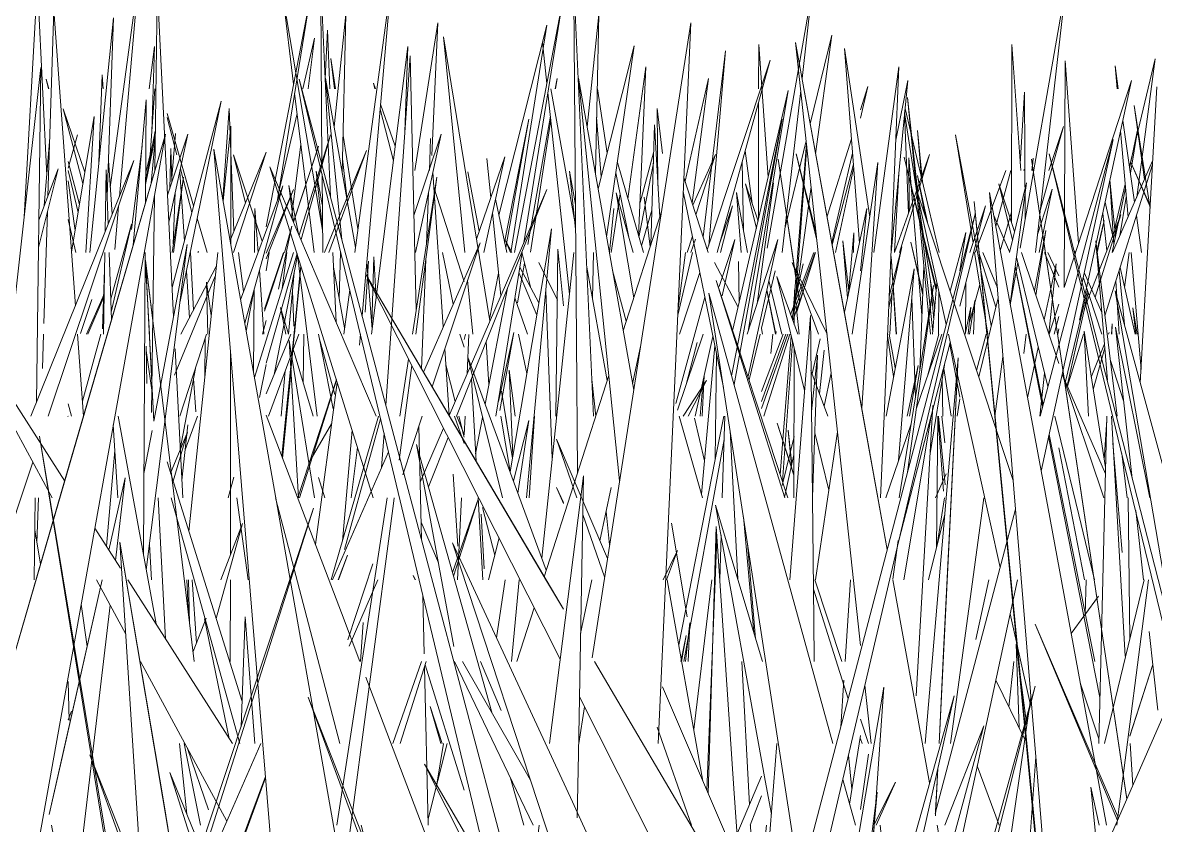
# Model space of a CAD drawing. Header units: millimetres. Extents: x -9575 to 27274, y -4387 to 11354.
# Drawn here: x -5944.77 to -5906.6, y 3088.62 to 3115.68 of the extents above; entities that cross this region are included whole.
import ezdxf

# ---------------------------------------------------------------- set-up
doc = ezdxf.new("R2010")
doc.units = ezdxf.units.MM
doc.layers.add('G-IMPT', color=8, linetype='Continuous', lineweight=9)

# ---------------------------------------------------------------- blocks, each defined once
blk = doc.blocks.new('Grass Array - 25_dwg-V15-North')
at = {"layer": 'G-IMPT'}
for p, q in [((-5944.711, 3109.125), (-5944.273, 3117.043)), ((-5943.953, 3110.527), (-5944.273, 3117.043)), ((-5942.501, 3107.931), (-5941.709, 3115.838)), ((-5941.919, 3109.817), (-5941.709, 3115.838)), ((-5930.579, 3115.196), (-5929.866, 3107.931)), ((-5930.579, 3115.196), (-5929.019, 3105.619)), ((-5929.019, 3105.619), (-5930.579, 3115.196)), ((-5925.374, 3110.078), (-5924.158, 3114.893)), ((-5925.087, 3108.452), (-5924.158, 3114.893)), ((-5921.696, 3108.014), (-5919.579, 3114.409)), ((-5921.358, 3107.931), (-5919.579, 3114.409)), ((-5942.196, 3110.977), (-5942.083, 3113.912)), ((-5942.05, 3113.449), (-5942.083, 3113.912)), ((-5922.444, 3110.329), (-5921.66, 3113.795)), ((-5922.209, 3109.601), (-5921.66, 3113.795)), ((-5915.502, 3107.931), (-5914.94, 3113.73)), ((-5915.344, 3111.709), (-5914.94, 3113.73)), ((-5932.898, 3113.449), (-5932.946, 3113.635)), ((-5932.881, 3113.449), (-5932.946, 3113.635)), ((-5920.83, 3105.33), (-5918.971, 3113.389)), ((-5920.303, 3105.332), (-5918.971, 3113.389)), ((-5916.283, 3113.519), (-5916.529, 3112.458)), ((-5916.283, 3113.519), (-5916.529, 3112.74)), ((-5939.727, 3106.751), (-5938.078, 3113.03)), ((-5939.46, 3106.275), (-5938.078, 3113.03)), ((-5932.214, 3111.507), (-5932.704, 3112.933)), ((-5914.17, 3105.172), (-5914.948, 3113.152)), ((-5914.095, 3105.257), (-5914.948, 3113.152)), ((-5942.669, 3110.636), (-5943.4, 3112.771)), ((-5942.734, 3110.25), (-5943.4, 3112.771)), ((-5932.274, 3111.021), (-5932.72, 3112.755)), ((-5943.122, 3107.948), (-5942.352, 3112.515)), ((-5942.641, 3107.931), (-5942.352, 3112.515)), ((-5910.473, 3109.387), (-5909.692, 3112.173)), ((-5910.187, 3110.69), (-5909.692, 3112.173)), ((-5940.621, 3110.214), (-5940.298, 3111.807)), ((-5940.619, 3110.62), (-5940.296, 3111.917)), ((-5912.741, 3108.255), (-5913.327, 3111.895)), ((-5912.125, 3105.461), (-5913.327, 3111.895)), ((-5935.64, 3108.958), (-5934.798, 3111.512)), ((-5935.635, 3108.945), (-5934.798, 3111.512)), ((-5918.825, 3105.659), (-5918.353, 3111.592)), ((-5918.723, 3106.316), (-5918.346, 3111.527)), ((-5916.839, 3111.757), (-5917.662, 3109.15)), ((-5941.746, 3109.216), (-5941.877, 3111.032)), ((-5934.598, 3107.931), (-5933.184, 3111.365)), ((-5934.448, 3107.931), (-5933.184, 3111.365)), ((-5929.469, 3108.381), (-5928.516, 3111.151)), ((-5929.231, 3107.931), (-5928.516, 3111.151)), ((-5928.989, 3109.776), (-5929.125, 3111.098)), ((-5922.185, 3109.527), (-5921.424, 3111.226)), ((-5922.079, 3109.199), (-5921.424, 3111.226)), ((-5916.803, 3111.275), (-5917.502, 3108.26)), ((-5915.393, 3107.931), (-5914.208, 3111.228)), ((-5915.216, 3107.931), (-5914.208, 3111.228)), ((-5913.975, 3106.702), (-5915.058, 3111.141)), ((-5913.98, 3106.648), (-5915.058, 3111.141)), ((-5910.764, 3110.69), (-5910.719, 3111.105)), ((-5910.744, 3110.69), (-5910.719, 3111.105)), ((-5923.85, 3107.931), (-5924.725, 3110.96)), ((-5924.342, 3108.439), (-5924.776, 3110.608)), ((-5914.608, 3110.519), (-5914.351, 3109.161)), ((-5914.608, 3110.519), (-5914.28, 3108.948)), ((-5914.28, 3108.948), (-5914.608, 3110.519)), ((-5935.641, 3108.961), (-5935.791, 3110.184)), ((-5935.467, 3108.552), (-5935.791, 3110.184)), ((-5928.453, 3107.931), (-5928.833, 3109.722)), ((-5923.618, 3108.122), (-5923.828, 3109.789)), ((-5936.953, 3107.931), (-5936.94, 3109.413)), ((-5936.834, 3107.931), (-5936.94, 3109.413)), ((-5928.648, 3106.477), (-5928.936, 3109.261)), ((-5908.974, 3106.081), (-5907.762, 3109.198)), ((-5908.627, 3106.418), (-5907.762, 3109.198)), ((-5942.978, 3107.931), (-5943.237, 3109.04)), ((-5941.795, 3106.367), (-5941.095, 3108.885)), ((-5941.778, 3105.913), (-5941.095, 3108.885)), ((-5908.579, 3107.931), (-5908.32, 3109.007)), ((-5908.561, 3107.931), (-5908.32, 3109.007)), ((-5922.249, 3107.931), (-5922.091, 3108.378)), ((-5920.355, 3105.172), (-5919.316, 3108.361)), ((-5920.322, 3103.759), (-5919.316, 3108.361)), ((-5916.937, 3106.559), (-5916.755, 3108.588)), ((-5916.766, 3107.931), (-5916.755, 3108.588)), ((-5910.675, 3106.642), (-5910.291, 3108.673)), ((-5910.621, 3106.482), (-5910.291, 3108.673)), ((-5909.304, 3107.931), (-5909.32, 3107.982)), ((-5909.298, 3107.931), (-5909.32, 3107.982)), ((-5936.561, 3106.166), (-5935.979, 3107.931)), ((-5936.561, 3106.102), (-5935.965, 3107.931)), ((-5936.292, 3103.816), (-5935.501, 3107.821)), ((-5934.837, 3102.413), (-5935.504, 3107.843)), ((-5933.221, 3105.919), (-5933.111, 3107.637)), ((-5932.986, 3105.343), (-5933.17, 3107.59)), ((-5922.694, 3105.81), (-5922.196, 3107.931)), ((-5922.688, 3105.944), (-5922.427, 3107.931)), ((-5920.656, 3106.082), (-5921.452, 3107.59)), ((-5918.89, 3105.839), (-5918.105, 3107.931)), ((-5918.852, 3105.733), (-5918.065, 3107.931)), ((-5918.047, 3107.931), (-5918.681, 3105.923)), ((-5915.335, 3105.172), (-5915.496, 3107.791)), ((-5915.325, 3105.172), (-5915.496, 3107.791)), ((-5912.245, 3105.172), (-5912.689, 3107.931)), ((-5911.972, 3106.082), (-5912.549, 3107.931)), ((-5911.922, 3106.731), (-5912.416, 3107.931)), ((-5909.853, 3106.753), (-5910.331, 3107.931)), ((-5909.853, 3107.141), (-5910.222, 3107.931)), ((-5942.075, 3105.358), (-5942.006, 3107.34)), ((-5939.432, 3105.172), (-5938.24, 3107.457)), ((-5936.635, 3105.172), (-5936.79, 3107.329)), ((-5924.426, 3105.608), (-5924.888, 3107.324)), ((-5922.637, 3105.172), (-5921.947, 3107.258)), ((-5919.867, 3105.38), (-5919.409, 3107.305)), ((-5914.538, 3103.942), (-5914.395, 3107.475)), ((-5908.399, 3105.902), (-5908.995, 3107.248)), ((-5929.774, 3106.995), (-5929.596, 3105.172)), ((-5918.818, 3105.64), (-5918.379, 3106.882)), ((-5914.102, 3105.172), (-5913.957, 3106.923)), ((-5908.403, 3105.172), (-5909.03, 3107.091)), ((-5942.614, 3105.172), (-5942.019, 3106.519)), ((-5942.572, 3105.172), (-5942.02, 3106.45)), ((-5936.988, 3103.88), (-5936.964, 3106.704)), ((-5913.906, 3105.172), (-5913.893, 3106.632)), ((-5909.626, 3103.577), (-5908.887, 3106.652)), ((-5909.565, 3103.436), (-5908.863, 3106.579)), ((-5942.814, 3105.201), (-5942.433, 3106.342)), ((-5935.899, 3105.172), (-5936.075, 3106.074)), ((-5935.803, 3105.172), (-5936.075, 3106.074)), ((-5927.757, 3105.172), (-5928.177, 3106.398)), ((-5922.759, 3102.833), (-5921.774, 3106.417)), ((-5910.007, 3105.172), (-5909.853, 3105.769)), ((-5909.886, 3105.172), (-5909.853, 3105.353)), ((-5942.754, 3102.918), (-5942.127, 3105.172)), ((-5938.63, 3103.682), (-5938.611, 3105.033)), ((-5936.561, 3103.162), (-5935.734, 3105.172)), ((-5936.479, 3102.413), (-5935.464, 3105.172)), ((-5934.298, 3102.66), (-5934.797, 3105.172)), ((-5934.774, 3105.056), (-5934.249, 3103.144)), ((-5934.249, 3103.144), (-5934.774, 3105.056)), ((-5929.883, 3104.733), (-5930.034, 3105.172)), ((-5929.883, 3104.997), (-5929.844, 3105.172)), ((-5927.778, 3103.845), (-5928.062, 3105.172)), ((-5920.282, 3103.633), (-5919.916, 3105.172)), ((-5919.867, 3103.238), (-5919.141, 3105.172)), ((-5919.867, 3102.899), (-5919.053, 3105.172)), ((-5919.867, 3102.672), (-5918.983, 3105.172)), ((-5918.919, 3105.172), (-5919.79, 3102.413)), ((-5919.379, 3105.266), (-5919.401, 3105.172)), ((-5919.379, 3105.266), (-5919.391, 3105.172)), ((-5919.165, 3100.204), (-5918.824, 3104.927)), ((-5919.134, 3101.758), (-5918.868, 3105.11)), ((-5918.16, 3103.84), (-5917.894, 3105.02)), ((-5915.362, 3104.04), (-5915.57, 3105.172)), ((-5909.559, 3103.422), (-5909.015, 3105.172)), ((-5908.85, 3102.413), (-5909.001, 3105.278)), ((-5908.278, 3100.685), (-5909.001, 3105.278)), ((-5908.179, 3105.172), (-5908.154, 3105.233)), ((-5908.171, 3105.172), (-5908.154, 3105.233)), ((-5940.577, 3103.514), (-5940.604, 3104.766)), ((-5934.972, 3102.413), (-5935.651, 3104.664)), ((-5917.911, 3103.159), (-5917.754, 3104.639)), ((-5913.527, 3104.821), (-5913.191, 3103.046)), ((-5908.757, 3103.728), (-5908.309, 3104.847)), ((-5908.691, 3103.308), (-5908.298, 3104.718)), ((-5936.788, 3103.036), (-5936.561, 3104.154)), ((-5907.66, 3102.893), (-5908.113, 3104.283)), ((-5930.192, 3102.907), (-5930.51, 3104.146)), ((-5928.246, 3101.089), (-5928.374, 3103.957)), ((-5928.174, 3102.413), (-5928.374, 3103.957)), ((-5928.264, 3100.985), (-5928.633, 3103.251)), ((-5930.212, 3102.413), (-5929.883, 3101.486)), ((-5930.134, 3102.413), (-5929.883, 3101.796)), ((-5929.883, 3101.705), (-5930.065, 3102.413)), ((-5928.264, 3100.985), (-5928.497, 3102.413)), ((-5921.793, 3100.902), (-5922.122, 3102.339)), ((-5913.972, 3097.968), (-5913.932, 3102.413)), ((-5913.732, 3099.884), (-5913.927, 3102.413)), ((-5913.675, 3100.098), (-5913.901, 3102.413)), ((-5913.69, 3101.512), (-5913.787, 3102.413)), ((-5935.122, 3100.837), (-5934.355, 3102.147)), ((-5918.777, 3100.422), (-5919.341, 3102.174)), ((-5918.777, 3100.442), (-5919.341, 3102.174)), ((-5918.855, 3100.753), (-5918.969, 3101.928)), ((-5918.849, 3100.777), (-5918.968, 3101.933)), ((-5919.134, 3101.758), (-5919.24, 3100.431)), ((-5919.17, 3100.076), (-5918.773, 3101.72)), ((-5919.097, 3099.674), (-5918.775, 3101.106)), ((-5914.007, 3099.654), (-5913.642, 3100.461)), ((-5928.86, 3097.722), (-5929.274, 3099.331)), ((-5920.133, 3095.126), (-5920.48, 3099.018)), ((-5920.069, 3094.913), (-5920.34, 3098.109))]:
    blk.add_line(p, q, dxfattribs=at)
blk = doc.blocks.new('Grass Array - 25_dwg-V17-North')
at = {"layer": 'G-IMPT'}
for p, q in [((-7104.04, 3108.958), (-7103.198, 3111.512)), ((-7104.035, 3108.945), (-7103.198, 3111.512)), ((-7082.948, 3109.05), (-7083.458, 3111.141)), ((-7082.943, 3108.992), (-7083.458, 3111.141)), ((-7105.011, 3106.014), (-7104.379, 3107.931)), ((-7105.011, 3105.949), (-7104.365, 3107.931)), ((-7083.735, 3105.172), (-7083.856, 3107.144)), ((-7083.725, 3105.172), (-7083.854, 3107.15))]:
    blk.add_line(p, q, dxfattribs=at)
blk = doc.blocks.new('Grass Array - Grass Array-440235-North')
for name, p in [('Grass Array - 25_dwg-V15-North', (0, 0)), ('Grass Array - 25_dwg-V17-North', (1168.4, 0))]:
    blk.add_blockref(name, p)
blk = doc.blocks.new('Grass Array - 25_dwg-V20-North')
at = {"layer": 'G-IMPT'}
for p, q in [((-5935.637, 3113.6), (-5935.998, 3116.557)), ((-5934.662, 3108.684), (-5935.998, 3116.557)), ((-5934.492, 3115.423), (-5934.574, 3113.787)), ((-5934.574, 3113.787), (-5934.492, 3115.423)), ((-5934.492, 3115.423), (-5934.42, 3113.449)), ((-5928.72, 3109.186), (-5927.097, 3115.587)), ((-5928.317, 3107.931), (-5927.097, 3115.587)), ((-5918.225, 3112.26), (-5917.498, 3115.249)), ((-5918.044, 3111.258), (-5917.498, 3115.249)), ((-5934.926, 3115.158), (-5935.323, 3113.449)), ((-5934.926, 3115.158), (-5935.146, 3113.449)), ((-5934.383, 3114.471), (-5934.263, 3113.449)), ((-5934.383, 3114.471), (-5934.22, 3113.449)), ((-5921.84, 3108.459), (-5921.077, 3114.73)), ((-5921.647, 3108.162), (-5921.077, 3114.73)), ((-5906.6, 3114.454), (-5907.472, 3110.824)), ((-5907.472, 3110.824), (-5906.6, 3114.454)), ((-5906.6, 3114.454), (-5907.225, 3109.79)), ((-5926.819, 3113.449), (-5926.759, 3113.79)), ((-5926.811, 3113.449), (-5926.759, 3113.79)), ((-5911.148, 3110.912), (-5911.006, 3113.334)), ((-5910.979, 3109.059), (-5911.006, 3113.334)), ((-5934.944, 3107.931), (-5935.6, 3113.296)), ((-5939.899, 3112.615), (-5939.003, 3109.505)), ((-5937.812, 3112.779), (-5938.022, 3109.727)), ((-5937.812, 3112.779), (-5937.646, 3108.656)), ((-5935.517, 3112.614), (-5936.14, 3109.929)), ((-5923.381, 3112.783), (-5923.358, 3110.178)), ((-5923.381, 3112.783), (-5923.205, 3111.267)), ((-5906.778, 3109.416), (-5907.313, 3112.884)), ((-5906.966, 3110.383), (-5907.313, 3112.884)), ((-5939.899, 3112.482), (-5939.57, 3111.223)), ((-5927.744, 3108.2), (-5926.983, 3112.519)), ((-5927.652, 3107.937), (-5926.971, 3112.403)), ((-5939.744, 3110.445), (-5939.617, 3111.934)), ((-5933.969, 3111.869), (-5933.469, 3108.72)), ((-5914.443, 3110.306), (-5914.613, 3112.037)), ((-5914.475, 3110.442), (-5914.613, 3112.037)), ((-5939.811, 3110.076), (-5939.775, 3111.437)), ((-5939.74, 3110.29), (-5939.775, 3111.437)), ((-5935.389, 3111.57), (-5935.706, 3109.113)), ((-5919.073, 3108.773), (-5918.364, 3111.69)), ((-5937.261, 3109.593), (-5937.661, 3111.221)), ((-5936.693, 3108.308), (-5937.661, 3111.221)), ((-5933.987, 3111.081), (-5933.804, 3109.51)), ((-5923.963, 3109.608), (-5923.5, 3111.336)), ((-5920.188, 3109.584), (-5920.417, 3111.36)), ((-5914.462, 3105.818), (-5914.901, 3111.124)), ((-5914.89, 3109.33), (-5914.901, 3111.124)), ((-5939.447, 3110.751), (-5939.062, 3109.281)), ((-5929.378, 3108.644), (-5929.767, 3110.645)), ((-5923.997, 3108.439), (-5923.512, 3110.944)), ((-5920.471, 3108.631), (-5920.52, 3110.984)), ((-5912.664, 3107.931), (-5911.633, 3110.69)), ((-5911.976, 3108.816), (-5911.462, 3110.69)), ((-5911.033, 3110.69), (-5911.019, 3110.738)), ((-5911.028, 3110.69), (-5911.019, 3110.738)), ((-5906.776, 3109.466), (-5907.409, 3110.934)), ((-5906.774, 3109.499), (-5907.409, 3110.934)), ((-5943.001, 3108.669), (-5943.237, 3110.345)), ((-5918.699, 3106.473), (-5918.197, 3110.141)), ((-5907.614, 3110.23), (-5907.967, 3108.762)), ((-5907.967, 3108.762), (-5907.614, 3110.23)), ((-5908.014, 3108.417), (-5908.289, 3109.627)), ((-5923.915, 3108.153), (-5923.559, 3109.353)), ((-5911.822, 3107.985), (-5911.441, 3109.291)), ((-5908.234, 3107.985), (-5908.372, 3109.245)), ((-5938.884, 3109.09), (-5938.55, 3107.931)), ((-5936.147, 3106.691), (-5935.695, 3108.82)), ((-5935.937, 3107.931), (-5935.695, 3108.82)), ((-5922.375, 3107.931), (-5922.195, 3108.473)), ((-5939.01, 3105.98), (-5939.115, 3107.931)), ((-5938.858, 3107.931), (-5938.844, 3107.956)), ((-5938.855, 3107.931), (-5938.844, 3107.956)), ((-5937.494, 3107.931), (-5937.321, 3106.61)), ((-5935.859, 3107.931), (-5936.016, 3106.715)), ((-5932.936, 3107.781), (-5933.001, 3105.516)), ((-5932.936, 3107.781), (-5932.858, 3106.37)), ((-5927.658, 3106.767), (-5927.938, 3107.888)), ((-5920.617, 3106.252), (-5920.641, 3107.623)), ((-5907.475, 3107.931), (-5907.634, 3106.743)), ((-5928.092, 3106.227), (-5927.856, 3107.563)), ((-5907.277, 3105.172), (-5907.787, 3107.418)), ((-5914.062, 3105.655), (-5914.175, 3106.965)), ((-5912.863, 3105.582), (-5912.515, 3106.85)), ((-5907.21, 3105.172), (-5907.356, 3106.06)), ((-5907.258, 3105.172), (-5907.356, 3106.06)), ((-5936.687, 3105.172), (-5936.561, 3105.635))]:
    blk.add_line(p, q, dxfattribs=at)
blk = doc.blocks.new('Grass Array - Grass Array-V24-North')
blk.add_blockref('Grass Array - 25_dwg-V20-North', (0, 0))
blk = doc.blocks.new('Grass Array - 25_dwg-V29-North')
at = {"layer": 'G-IMPT'}
for p, q in [((-5912.581, 3108.333), (-5912.708, 3109.649)), ((-5912.579, 3108.329), (-5912.708, 3109.649)), ((-5910.122, 3106.693), (-5910.495, 3109.2)), ((-5910.121, 3106.697), (-5910.494, 3109.202)), ((-5940.379, 3105.628), (-5940.579, 3107.276)), ((-5940.495, 3105.172), (-5940.6, 3107.161)), ((-5935.585, 3105.533), (-5935.42, 3107.164)), ((-5935.568, 3105.576), (-5935.418, 3107.144)), ((-5909.895, 3105.172), (-5910.069, 3106.337)), ((-5909.893, 3105.172), (-5910.068, 3106.343)), ((-5936.037, 3101.062), (-5935.73, 3104.101)), ((-5936.006, 3100.982), (-5935.722, 3103.963))]:
    blk.add_line(p, q, dxfattribs=at)
blk = doc.blocks.new('Grass Array - 25_dwg-V33-North')
at = {"layer": 'G-IMPT'}
for p, q in [((-5910.716, 3110.69), (-5910.774, 3111.077)), ((-5910.716, 3110.69), (-5910.774, 3111.077)), ((-5912.276, 3105.172), (-5912.708, 3109.649)), ((-5912.272, 3105.172), (-5912.708, 3109.649)), ((-5910.122, 3106.693), (-5910.495, 3109.2)), ((-5910.121, 3106.697), (-5910.494, 3109.202)), ((-5940.424, 3103.82), (-5940.627, 3107.669)), ((-5940.379, 3105.628), (-5940.627, 3107.669)), ((-5935.585, 3105.533), (-5935.42, 3107.164)), ((-5935.568, 3105.576), (-5935.418, 3107.144)), ((-5909.895, 3105.172), (-5910.069, 3106.337)), ((-5909.893, 3105.172), (-5910.068, 3106.343)), ((-5936.037, 3101.062), (-5935.73, 3104.101)), ((-5936.006, 3100.982), (-5935.722, 3103.963))]:
    blk.add_line(p, q, dxfattribs=at)
blk = doc.blocks.new('Grass Array - 25_dwg-V35-North')
at = {"layer": 'G-IMPT'}
for p, q in [((-7079.116, 3110.69), (-7079.174, 3111.077)), ((-7079.116, 3110.69), (-7079.174, 3111.077)), ((-7080.676, 3105.172), (-7081.108, 3109.649)), ((-7080.672, 3105.172), (-7081.108, 3109.649)), ((-7078.522, 3106.693), (-7078.895, 3109.2)), ((-7078.521, 3106.697), (-7078.894, 3109.202)), ((-7108.824, 3103.82), (-7109.027, 3107.669)), ((-7108.779, 3105.628), (-7109.027, 3107.669)), ((-7104.022, 3105.172), (-7103.789, 3107.475)), ((-7104.006, 3105.172), (-7103.787, 3107.468)), ((-7078.293, 3105.172), (-7078.305, 3105.25)), ((-7078.295, 3105.172), (-7078.305, 3105.237)), ((-7104.437, 3101.062), (-7104.13, 3104.101)), ((-7104.406, 3100.982), (-7104.122, 3103.963))]:
    blk.add_line(p, q, dxfattribs=at)
blk = doc.blocks.new('Grass Array - Grass Array-440908-North')
for name, p in [('Grass Array - 25_dwg-V33-North', (0, 0)), ('Grass Array - 25_dwg-V35-North', (1168.4, 0)), ('Grass Array - 25_dwg-V35-North', (1168.4, 0)), ('Grass Array - 25_dwg-V29-North', (0, 0))]:
    blk.add_blockref(name, p)
blk = doc.blocks.new('Grass Array - 25_dwg-V43-North')
at = {"layer": 'G-IMPT'}
for p, q in [((-5918.652, 3106.693), (-5919.025, 3109.2)), ((-5918.651, 3106.697), (-5919.024, 3109.202))]:
    blk.add_line(p, q, dxfattribs=at)
blk = doc.blocks.new('Grass Array - 25_dwg-V45-North')
at = {"layer": 'G-IMPT'}
for p, q in [((-5934.395, 3109.822), (-5934.729, 3117.22)), ((-5934.679, 3110.894), (-5934.729, 3117.22)), ((-5941.811, 3110.117), (-5940.872, 3117.087)), ((-5941.506, 3109.812), (-5940.872, 3117.087)), ((-5919.682, 3108.07), (-5918.163, 3116.77)), ((-5918.502, 3113.792), (-5918.163, 3116.77)), ((-5936.561, 3108.789), (-5935.115, 3116.317)), ((-5936.176, 3109.704), (-5935.115, 3116.317)), ((-5934.274, 3112.166), (-5933.877, 3115.949)), ((-5933.998, 3110.607), (-5933.877, 3115.949)), ((-5931.552, 3110.69), (-5930.778, 3115.664)), ((-5930.98, 3111.194), (-5930.778, 3115.664)), ((-5940.5, 3113.449), (-5940.321, 3114.874)), ((-5940.415, 3112), (-5940.321, 3114.874)), ((-5927.251, 3115.002), (-5927.102, 3113.624)), ((-5919.966, 3113.449), (-5919.964, 3114.944)), ((-5919.646, 3110.463), (-5919.964, 3114.944)), ((-5924.371, 3109.734), (-5923.769, 3114.186)), ((-5924.011, 3108.487), (-5923.769, 3114.186)), ((-5909.672, 3106.755), (-5909.64, 3114.385)), ((-5909.182, 3108.243), (-5909.64, 3114.385)), ((-5907.956, 3114.224), (-5907.89, 3113.449)), ((-5907.956, 3114.224), (-5907.846, 3113.449)), ((-5943.895, 3113.449), (-5943.973, 3113.774)), ((-5943.887, 3113.449), (-5943.973, 3113.774)), ((-5934.563, 3113.802), (-5934.01, 3108.369)), ((-5934.563, 3113.802), (-5933.554, 3108.094)), ((-5933.554, 3108.094), (-5934.563, 3113.802)), ((-5909.668, 3106.747), (-5907.4, 3113.725)), ((-5909.153, 3105.646), (-5907.4, 3113.725)), ((-5940.469, 3111.224), (-5940.314, 3113.449)), ((-5926.97, 3113.449), (-5926.159, 3108.963)), ((-5926.159, 3108.963), (-5926.97, 3113.449)), ((-5925.073, 3111.271), (-5925.398, 3113.449)), ((-5919.169, 3107.931), (-5918.547, 3113.393)), ((-5927.068, 3113.307), (-5926.336, 3106.521)), ((-5919.972, 3109.05), (-5919.966, 3112.998)), ((-5914.918, 3109.252), (-5915.047, 3112.621)), ((-5914.643, 3110.019), (-5915.045, 3112.647)), ((-5913.878, 3107.931), (-5915.032, 3112.781)), ((-5928.524, 3108.262), (-5927.707, 3112.422)), ((-5928.489, 3108.099), (-5927.707, 3112.422)), ((-5925.272, 3110.481), (-5925.425, 3112.492)), ((-5907.693, 3112.375), (-5907.3, 3109.619)), ((-5943.237, 3110.766), (-5942.918, 3111.898)), ((-5939.883, 3109.862), (-5939.194, 3111.919)), ((-5939.837, 3108.947), (-5939.194, 3111.919)), ((-5907.768, 3112.028), (-5907.519, 3109.119)), ((-5907.464, 3110.772), (-5907.189, 3112.106)), ((-5907.44, 3110.604), (-5907.189, 3112.106)), ((-5941.095, 3108.701), (-5940.743, 3111.511)), ((-5918.591, 3106.282), (-5919.304, 3111.077)), ((-5918.589, 3106.285), (-5919.304, 3111.077)), ((-5918.033, 3108.62), (-5918.706, 3111.251)), ((-5918.003, 3108.343), (-5918.706, 3111.251)), ((-5942.852, 3109.547), (-5943.237, 3110.999)), ((-5942.898, 3109.277), (-5943.237, 3110.696)), ((-5934.669, 3109.543), (-5934.873, 3110.67)), ((-5934.662, 3108.716), (-5934.873, 3110.67)), ((-5917.489, 3108.191), (-5916.774, 3110.9)), ((-5917.378, 3107.931), (-5916.764, 3110.764)), ((-5908.297, 3105.793), (-5906.696, 3110.898)), ((-5908.038, 3107.931), (-5906.69, 3111.015)), ((-5939.733, 3107.931), (-5939.342, 3110.466)), ((-5939.678, 3107.931), (-5939.342, 3110.466)), ((-5939.472, 3110.632), (-5939.317, 3108.311)), ((-5934.656, 3107.931), (-5934.677, 3110.569)), ((-5920.019, 3106.202), (-5919.468, 3110.281)), ((-5915.39, 3107.941), (-5915.243, 3110.606)), ((-5908, 3108.176), (-5908.13, 3110.36)), ((-5907.938, 3108.476), (-5908.128, 3110.369)), ((-5939.69, 3108.215), (-5939.621, 3109.945)), ((-5936.561, 3107.904), (-5935.634, 3110.048)), ((-5936.561, 3107.719), (-5935.634, 3110.048)), ((-5929.883, 3106.95), (-5930.909, 3110.128)), ((-5924.931, 3107.931), (-5924.635, 3109.905)), ((-5920.55, 3107.931), (-5920.716, 3109.954)), ((-5920.342, 3107.931), (-5920.716, 3109.954)), ((-5920.043, 3108.739), (-5920.407, 3110.24)), ((-5919.987, 3108.983), (-5920.407, 3110.24)), ((-5910.08, 3110.066), (-5910.57, 3108.535)), ((-5910.57, 3108.535), (-5910.08, 3110.066)), ((-5910.08, 3110.066), (-5910.513, 3107.931)), ((-5908.05, 3107.931), (-5907.603, 3110.1)), ((-5921.261, 3108.286), (-5920.846, 3109.5)), ((-5921.252, 3107.931), (-5920.846, 3109.5)), ((-5907.794, 3108.489), (-5907.577, 3109.79)), ((-5941.661, 3108.032), (-5941.535, 3109.48)), ((-5924.996, 3107.936), (-5924.848, 3109.411)), ((-5914.031, 3106.026), (-5914.53, 3109.285)), ((-5907.237, 3109.174), (-5907.06, 3107.931)), ((-5916.93, 3106.639), (-5917.134, 3108.319)), ((-5916.971, 3106.402), (-5917.134, 3108.319)), ((-5914.839, 3108.273), (-5914.434, 3106.499)), ((-5914.839, 3108.273), (-5914.432, 3106.558)), ((-5936.561, 3107.307), (-5936.461, 3107.931)), ((-5934.204, 3105.579), (-5934.31, 3107.931)), ((-5934.095, 3106.368), (-5934.059, 3107.931)), ((-5930.258, 3106.19), (-5930.615, 3107.931)), ((-5907.417, 3107.931), (-5907.079, 3103.978)), ((-5939.249, 3107.303), (-5939.144, 3105.724)), ((-5935.805, 3105.176), (-5935.613, 3107.252)), ((-5933.918, 3105.391), (-5934.287, 3107.435)), ((-5929.03, 3105.685), (-5928.726, 3107.231)), ((-5926.748, 3106.315), (-5927.368, 3107.586)), ((-5918.718, 3106.38), (-5918.469, 3107.546)), ((-5907.64, 3105.503), (-5907.821, 3107.31)), ((-5919.179, 3105.172), (-5919.618, 3106.981)), ((-5912.985, 3106.915), (-5912.991, 3105.247)), ((-5907.821, 3105.172), (-5907.928, 3106.97)), ((-5937.235, 3105.28), (-5936.964, 3106.695)), ((-5935.67, 3106.632), (-5935.623, 3105.44)), ((-5919.401, 3105.172), (-5919.691, 3106.648)), ((-5919.386, 3105.172), (-5919.687, 3106.666)), ((-5915.543, 3105.172), (-5915.463, 3106.621)), ((-5914.681, 3103.054), (-5914.809, 3106.38)), ((-5912.811, 3106.087), (-5913.007, 3105.172)), ((-5913.007, 3105.172), (-5912.811, 3106.087)), ((-5912.811, 3106.087), (-5912.904, 3105.172)), ((-5910.181, 3105.172), (-5909.853, 3106.181)), ((-5919.831, 3105.172), (-5919.867, 3105.363)), ((-5908.078, 3105.172), (-5908.048, 3105.517)), ((-5908.068, 3105.172), (-5908.048, 3105.517)), ((-5935.311, 3103.538), (-5935.292, 3105.172)), ((-5919.557, 3104.524), (-5919.483, 3105.172)), ((-5912.62, 3103.945), (-5912.294, 3105.172)), ((-5922.393, 3103.525), (-5922.039, 3104.894)), ((-5936.059, 3102.413), (-5935.919, 3103.935)), ((-5921.798, 3103.781), (-5921.867, 3102.413)), ((-5921.866, 3102.413), (-5921.798, 3103.781)), ((-5914.961, 3102.413), (-5914.592, 3104.116)), ((-5914.884, 3102.413), (-5914.592, 3104.116)), ((-5913.478, 3102.413), (-5913.724, 3104.017)), ((-5939.007, 3103.681), (-5938.932, 3102.561)), ((-5921.937, 3102.413), (-5921.833, 3103.625)), ((-5913.782, 3103.659), (-5913.764, 3102.413)), ((-5908.318, 3100.94), (-5908.238, 3102.289)), ((-5929.218, 3097.26), (-5929.313, 3099.11))]:
    blk.add_line(p, q, dxfattribs=at)
blk = doc.blocks.new('Grass Array - Grass Array-V47-North')
for name in ['Grass Array - 25_dwg-V45-North', 'Grass Array - 25_dwg-V43-North']:
    blk.add_blockref(name, (0, 0))
blk = doc.blocks.new('Grass Array - 25_dwg-V50-North')
at = {"layer": 'G-IMPT'}
for p, q in [((-5925.531, 3102.413), (-5926.199, 3117.22)), ((-5926.103, 3104.974), (-5926.199, 3117.22)), ((-5940.313, 3110.676), (-5940.232, 3116.831)), ((-5939.677, 3105.761), (-5940.232, 3116.831)), ((-5933.576, 3107.931), (-5932.342, 3117.087)), ((-5933.327, 3105.792), (-5932.342, 3117.087)), ((-5911.152, 3108.07), (-5909.633, 3116.77)), ((-5910.639, 3107.931), (-5909.633, 3116.77)), ((-5943.719, 3116.092), (-5943.916, 3109.825)), ((-5943.719, 3116.092), (-5942.989, 3106.133)), ((-5928.196, 3107.931), (-5926.585, 3116.317)), ((-5927.879, 3108.256), (-5926.585, 3116.317)), ((-5925.744, 3112.166), (-5925.347, 3115.949)), ((-5925.579, 3094.266), (-5922.248, 3115.664)), ((-5925.468, 3110.607), (-5925.347, 3115.949)), ((-5922.794, 3103.599), (-5922.248, 3115.664)), ((-5933.008, 3105.172), (-5931.791, 3114.874)), ((-5931.885, 3112), (-5931.791, 3114.874)), ((-5918.721, 3115.002), (-5916.529, 3094.674)), ((-5918.721, 3115.002), (-5916.58, 3103.164)), ((-5915.631, 3097.917), (-5918.721, 3115.002)), ((-5911.442, 3108.938), (-5911.434, 3114.944)), ((-5911.132, 3110.69), (-5911.434, 3114.944)), ((-5932.525, 3102.768), (-5931.708, 3114.552)), ((-5931.506, 3105.97), (-5931.708, 3114.552)), ((-5916.222, 3109.123), (-5917.071, 3114.807)), ((-5916.572, 3108.239), (-5917.071, 3114.807)), ((-5945.357, 3103.364), (-5944.148, 3114.158)), ((-5944.3, 3102.881), (-5944.148, 3114.158)), ((-5916.085, 3107.931), (-5915.239, 3114.186)), ((-5915.739, 3102.407), (-5915.239, 3114.186)), ((-5928.11, 3083.1), (-5935.443, 3113.774)), ((-5932.358, 3102.138), (-5935.443, 3113.774)), ((-5926.033, 3113.802), (-5924.651, 3100.227)), ((-5926.033, 3113.802), (-5924.174, 3103.289)), ((-5924.174, 3103.289), (-5926.033, 3113.802)), ((-5907.104, 3103.528), (-5906.552, 3113.517)), ((-5941.041, 3108.169), (-5940.604, 3113.069)), ((-5940.625, 3109.602), (-5940.604, 3113.069)), ((-5937.751, 3112.185), (-5938.011, 3109.667)), ((-5937.751, 3112.185), (-5937.755, 3108.218)), ((-5923.474, 3112.233), (-5923.593, 3108.199)), ((-5923.474, 3112.233), (-5923.298, 3109.12)), ((-5920.875, 3103.773), (-5919.177, 3112.422)), ((-5920.795, 3103.481), (-5919.177, 3112.422)), ((-5957.844, 3050.319), (-5939.953, 3111.913)), ((-5939.953, 3111.913), (-5947.593, 3069.306)), ((-5939.953, 3111.913), (-5943.205, 3100.719)), ((-5940.295, 3112.018), (-5940.62, 3110.363)), ((-5935.451, 3108.513), (-5934.388, 3111.898)), ((-5935.386, 3108.36), (-5934.388, 3111.898)), ((-5931.581, 3109.179), (-5930.664, 3111.919)), ((-5931.526, 3107.931), (-5930.664, 3111.919)), ((-5943.858, 3111.669), (-5944.038, 3109.495)), ((-5940.299, 3111.728), (-5940.431, 3110.27)), ((-5936.318, 3100.095), (-5938.32, 3111.414)), ((-5935.544, 3077.582), (-5938.32, 3111.414)), ((-5931.061, 3110.69), (-5931.018, 3111.768)), ((-5910.484, 3102.413), (-5908.022, 3111.74)), ((-5910.446, 3100.551), (-5908.022, 3111.74)), ((-5944.488, 3102.413), (-5941.016, 3111.028)), ((-5943.906, 3102.413), (-5941.016, 3111.028)), ((-5937.755, 3108.393), (-5936.557, 3111.304)), ((-5937.662, 3107.931), (-5936.557, 3111.304)), ((-5907.564, 3089.502), (-5910.774, 3111.077)), ((-5909.084, 3099.742), (-5910.774, 3111.077)), ((-5905.794, 3094.136), (-5910.176, 3111.251)), ((-5907.444, 3099.958), (-5910.176, 3111.251)), ((-5944.229, 3108.097), (-5943.573, 3110.746)), ((-5944.217, 3109.015), (-5943.573, 3110.746)), ((-5941.985, 3108.623), (-5941.952, 3110.713)), ((-5941.885, 3108.872), (-5941.952, 3110.713)), ((-5932.953, 3099.654), (-5936.431, 3110.818)), ((-5932.858, 3102.413), (-5936.431, 3110.818)), ((-5926.139, 3109.543), (-5926.343, 3110.67)), ((-5926.132, 3108.716), (-5926.343, 3110.67)), ((-5916.814, 3105.172), (-5915.947, 3110.961)), ((-5915.947, 3110.961), (-5916.492, 3102.679)), ((-5916.492, 3102.679), (-5915.947, 3110.961)), ((-5931.629, 3105.172), (-5930.812, 3110.466)), ((-5931.514, 3105.172), (-5930.812, 3110.466)), ((-5930.942, 3110.632), (-5930.593, 3105.423)), ((-5921.669, 3107.931), (-5922.484, 3110.452)), ((-5911.517, 3107.931), (-5910.937, 3110.281)), ((-5911.49, 3106.194), (-5910.937, 3110.281)), ((-5937.422, 3106.336), (-5936.001, 3110.18)), ((-5937.283, 3105.55), (-5936.001, 3110.18)), ((-5931.159, 3108.215), (-5931.091, 3109.945)), ((-5930.397, 3102.432), (-5927.104, 3110.048)), ((-5930.143, 3102.413), (-5927.104, 3110.048)), ((-5924.172, 3106.398), (-5924.764, 3109.934)), ((-5924.198, 3107.931), (-5924.764, 3109.934)), ((-5921.151, 3103.379), (-5922.505, 3109.98)), ((-5913.642, 3105.498), (-5914.654, 3110.076)), ((-5911.389, 3100.237), (-5914.654, 3110.076)), ((-5910.044, 3083.828), (-5912.186, 3109.954)), ((-5910.159, 3098.997), (-5912.186, 3109.954)), ((-5911.416, 3108.338), (-5911.877, 3110.24)), ((-5911.342, 3108.639), (-5911.877, 3110.24)), ((-5940.419, 3102.538), (-5940.323, 3109.849)), ((-5913.191, 3106.122), (-5912.316, 3109.5)), ((-5912.852, 3107.931), (-5912.316, 3109.5)), ((-5910.186, 3083.503), (-5912.708, 3109.649)), ((-5911.641, 3098.696), (-5912.708, 3109.649)), ((-5943.932, 3109.297), (-5944.051, 3105.53)), ((-5924.528, 3105.29), (-5923.237, 3109.309)), ((-5919.355, 3083.72), (-5912.666, 3109.22)), ((-5917.077, 3105.913), (-5916.318, 3109.411)), ((-5916.529, 3107.307), (-5916.318, 3109.411)), ((-5915.241, 3098.224), (-5912.666, 3109.22)), ((-5912.041, 3109.171), (-5911.513, 3107.947)), ((-5928.341, 3100.532), (-5926.947, 3108.729)), ((-5927.783, 3099.654), (-5926.947, 3108.729)), ((-5921.299, 3106.784), (-5920.772, 3108.361)), ((-5921.197, 3106.466), (-5920.772, 3108.361)), ((-5913.509, 3106.626), (-5912.982, 3108.603)), ((-5913.191, 3107.311), (-5912.982, 3108.603)), ((-5940.602, 3097.225), (-5939.217, 3108.192)), ((-5940.341, 3102.246), (-5939.217, 3108.192)), ((-5931.261, 3103.896), (-5929.354, 3108.257)), ((-5930.971, 3103.404), (-5929.354, 3108.257)), ((-5928.326, 3107.931), (-5928.492, 3108.329)), ((-5928.279, 3107.931), (-5928.492, 3108.329)), ((-5926.794, 3102.413), (-5926.728, 3108.04)), ((-5926.545, 3106.128), (-5926.728, 3108.04)), ((-5915.584, 3106.065), (-5915.137, 3108.117)), ((-5915.567, 3106.456), (-5915.137, 3108.117)), ((-5907.886, 3102.413), (-5908.604, 3108.319)), ((-5908.205, 3103.626), (-5908.604, 3108.319)), ((-5943.772, 3099.654), (-5948.088, 3107.639)), ((-5943.349, 3100.222), (-5948.088, 3107.639)), ((-5942.041, 3105.172), (-5941.996, 3107.931)), ((-5941.769, 3105.661), (-5941.851, 3107.931)), ((-5940.694, 3097.733), (-5940.634, 3107.931)), ((-5940.341, 3102.246), (-5940.627, 3107.669)), ((-5939.343, 3097.112), (-5940.627, 3107.669)), ((-5938.191, 3107.931), (-5938.915, 3100.928)), ((-5936.958, 3103.713), (-5935.634, 3107.931)), ((-5936.561, 3104.195), (-5935.518, 3107.89)), ((-5931.327, 3104.007), (-5931.18, 3107.69)), ((-5928.539, 3104.144), (-5927.931, 3107.931)), ((-5926.617, 3103.851), (-5926.188, 3107.931)), ((-5925.564, 3106.368), (-5925.529, 3107.931)), ((-5911.485, 3106.164), (-5911.235, 3107.591)), ((-5910.222, 3103.406), (-5911.278, 3107.766)), ((-5909.853, 3104.182), (-5911.105, 3107.931)), ((-5936.037, 3101.062), (-5935.389, 3107.475)), ((-5936.006, 3100.982), (-5935.387, 3107.468)), ((-5933.216, 3107.209), (-5926.65, 3094.223)), ((-5933.216, 3107.209), (-5927.109, 3096.859)), ((-5926.545, 3095.904), (-5933.216, 3107.209)), ((-5927.443, 3105.815), (-5928.041, 3107.248)), ((-5927.372, 3106.233), (-5928.011, 3107.429)), ((-5925.066, 3103.613), (-5925.757, 3107.435)), ((-5917.95, 3105.172), (-5918.838, 3107.586)), ((-5917.661, 3105.172), (-5918.838, 3107.586)), ((-5915.672, 3102.413), (-5914.728, 3107.376)), ((-5914.728, 3107.376), (-5915.25, 3100.917)), ((-5910.395, 3102.749), (-5911.319, 3107.457)), ((-5910.38, 3102.805), (-5911.318, 3107.469)), ((-5910.344, 3105.652), (-5909.939, 3107.546)), ((-5910.191, 3105.194), (-5909.939, 3107.546)), ((-5939.646, 3103.797), (-5938.273, 3107.133)), ((-5938.52, 3105.172), (-5938.567, 3106.931)), ((-5938.41, 3105.808), (-5938.567, 3106.931)), ((-5918.984, 3099.654), (-5921.397, 3106.983)), ((-5919.087, 3099.654), (-5921.397, 3106.983)), ((-5918.421, 3103.274), (-5919.356, 3107.114)), ((-5918.647, 3105.172), (-5919.356, 3107.114)), ((-5933.947, 3105.172), (-5933.745, 3106.672)), ((-5929.18, 3102.81), (-5928.429, 3106.72)), ((-5927.14, 3106.632), (-5926.918, 3100.983)), ((-5920.002, 3095.918), (-5921.641, 3106.558)), ((-5917.466, 3091.377), (-5921.641, 3106.558)), ((-5918.763, 3105.49), (-5918.76, 3106.66)), ((-5918.601, 3105.172), (-5918.76, 3106.66)), ((-5915.232, 3099.654), (-5914.073, 3106.812)), ((-5914.947, 3100.525), (-5914.073, 3106.812)), ((-5906.155, 3096.078), (-5907.948, 3106.637)), ((-5905.303, 3096.895), (-5907.948, 3106.637)), ((-5912.681, 3106.307), (-5912.856, 3105.172)), ((-5912.681, 3106.307), (-5912.729, 3105.172)), ((-5912.551, 3103.736), (-5911.894, 3106.398)), ((-5918.223, 3105.809), (-5918.92, 3096.895)), ((-5918.223, 3105.809), (-5918.105, 3095.548)), ((-5907.376, 3100.314), (-5907.937, 3105.407)), ((-5906.787, 3099.654), (-5907.937, 3105.407)), ((-5944.062, 3105.172), (-5944.098, 3104.017)), ((-5942.919, 3105.172), (-5942.717, 3102.413)), ((-5939.469, 3102.413), (-5938.565, 3105.172)), ((-5935.78, 3104.957), (-5934.933, 3099.654)), ((-5935.78, 3104.957), (-5935.469, 3099.654)), ((-5933.413, 3104.804), (-5933.381, 3105.172)), ((-5929.788, 3103.841), (-5929.727, 3105.163)), ((-5929.055, 3103.461), (-5929.143, 3104.926)), ((-5928.734, 3102.907), (-5928.21, 3105.227)), ((-5928.683, 3102.604), (-5928.21, 3105.227)), ((-5926.103, 3104.974), (-5926.067, 3100.496)), ((-5922.695, 3102.608), (-5921.838, 3105.172)), ((-5922.105, 3102.413), (-5921.504, 3105.097)), ((-5915.419, 3103.742), (-5915.624, 3105.115)), ((-5914.647, 3102.68), (-5913.795, 3105.172)), ((-5914.262, 3103.808), (-5913.897, 3105.172)), ((-5911.831, 3097.308), (-5913.57, 3105.172)), ((-5911.027, 3104.524), (-5910.953, 3105.172)), ((-5940.409, 3103.291), (-5940.606, 3104.622)), ((-5939.623, 3104.682), (-5939.371, 3099.654)), ((-5937.759, 3104.573), (-5937.766, 3097.73)), ((-5930.544, 3104.685), (-5930.394, 3102.441)), ((-5924.211, 3103.499), (-5923.937, 3104.815)), ((-5921.895, 3099.777), (-5921.438, 3104.779)), ((-5921.425, 3100.954), (-5921.39, 3104.542)), ((-5918.779, 3099.654), (-5918.765, 3104.687)), ((-5915.236, 3098.224), (-5913.509, 3104.894)), ((-5910.904, 3103.025), (-5910.541, 3104.726)), ((-5932.054, 3102.413), (-5931.759, 3104.327)), ((-5928.596, 3099.654), (-5929.763, 3104.394)), ((-5927.12, 3097.217), (-5929.763, 3104.394)), ((-5918.186, 3102.562), (-5917.979, 3104.461)), ((-5918.153, 3099.682), (-5917.979, 3104.461)), ((-5914.355, 3091.377), (-5913.239, 3104.378)), ((-5913.886, 3091.377), (-5913.239, 3104.378)), ((-5913.239, 3104.378), (-5913.733, 3094.479)), ((-5912.002, 3102.413), (-5911.732, 3104.411)), ((-5939.453, 3101.292), (-5938.945, 3104.012)), ((-5932.076, 3100.932), (-5931.654, 3104.119)), ((-5928.539, 3104.144), (-5928.817, 3102.413)), ((-5926.617, 3103.851), (-5927.27, 3097.625)), ((-5927.191, 3096.998), (-5925.013, 3103.78)), ((-5917.639, 3102.413), (-5918.202, 3103.954)), ((-5917.763, 3102.752), (-5917.52, 3103.871)), ((-5914.187, 3101.152), (-5913.704, 3104.139)), ((-5910.488, 3102.413), (-5910.333, 3103.864)), ((-5908.339, 3099.654), (-5909.736, 3103.832)), ((-5909.733, 3103.825), (-5908.283, 3100.466)), ((-5935.488, 3099.654), (-5934.195, 3103.641)), ((-5935.435, 3099.654), (-5934.19, 3103.624)), ((-5934.903, 3098.082), (-5934.166, 3103.549)), ((-5929.488, 3100.89), (-5929.643, 3103.669)), ((-5925.454, 3102.413), (-5925.586, 3103.644)), ((-5922.794, 3103.599), (-5923.347, 3091.377)), ((-5922.507, 3102.413), (-5921.722, 3103.615)), ((-5922.344, 3102.413), (-5921.722, 3103.615)), ((-5915.631, 3097.917), (-5916.58, 3103.164)), ((-5943.114, 3102.413), (-5943.237, 3102.824)), ((-5914.66, 3092.983), (-5914.094, 3102.774)), ((-5913.191, 3102.99), (-5913.279, 3102.413)), ((-5943.237, 3102.404), (-5943.24, 3102.413)), ((-5940.272, 3095.405), (-5941.543, 3102.413)), ((-5939.293, 3101.277), (-5938.873, 3102.413)), ((-5934.027, 3095.78), (-5936.561, 3102.441)), ((-5934.366, 3096.895), (-5932.77, 3102.413)), ((-5933.916, 3097.915), (-5932.704, 3102.318)), ((-5931.96, 3100.434), (-5931.301, 3102.413)), ((-5929.883, 3101.779), (-5929.854, 3102.413)), ((-5929.501, 3101.136), (-5929.265, 3102.369)), ((-5928.339, 3100.548), (-5928.651, 3102.413)), ((-5928.228, 3100.226), (-5927.714, 3102.263)), ((-5928.076, 3099.812), (-5927.714, 3102.263)), ((-5927.523, 3102.413), (-5927.701, 3099.654)), ((-5921.861, 3099.654), (-5922.64, 3102.413)), ((-5921.429, 3100.954), (-5921.142, 3102.413)), ((-5921.192, 3099.654), (-5921.106, 3102.413)), ((-5915.739, 3102.407), (-5915.856, 3099.654)), ((-5915.077, 3096.895), (-5914.154, 3102.413)), ((-5909.174, 3099.082), (-5909.981, 3102.413)), ((-5908.507, 3091.377), (-5908.235, 3102.413)), ((-5907.612, 3094.325), (-5908.077, 3102.413)), ((-5941.556, 3099.654), (-5941.71, 3102.115)), ((-5940.678, 3100.472), (-5940.401, 3101.931)), ((-5939.78, 3100.493), (-5939.207, 3101.871)), ((-5939.693, 3100.214), (-5939.207, 3101.871)), ((-5939.205, 3102.116), (-5939.401, 3100.252)), ((-5933.663, 3101.934), (-5933.989, 3098.199)), ((-5932.358, 3102.138), (-5928.041, 3085.859)), ((-5931.414, 3102.073), (-5931.324, 3098.239)), ((-5931.37, 3100.183), (-5930.583, 3102.002)), ((-5920.671, 3096.928), (-5920.929, 3101.932)), ((-5918.054, 3096.895), (-5917.306, 3101.885)), ((-5915.682, 3099.654), (-5914.827, 3102.153)), ((-5935.444, 3048.964), (-5944.198, 3101.733)), ((-5942.614, 3091.933), (-5944.198, 3101.733)), ((-5932.67, 3100.675), (-5932.589, 3101.837)), ((-5931.093, 3100.028), (-5930.429, 3101.696)), ((-5925.058, 3097.613), (-5926.782, 3101.637)), ((-5926.087, 3099.654), (-5926.782, 3101.637)), ((-5922.486, 3094.136), (-5921.131, 3101.624)), ((-5917.602, 3099.91), (-5918.074, 3101.849)), ((-5908.468, 3092.931), (-5910.193, 3101.719)), ((-5909.292, 3097.394), (-5910.177, 3101.794)), ((-5907.712, 3097.816), (-5908.025, 3101.497)), ((-5941.656, 3101.258), (-5941.945, 3098.023)), ((-5934.323, 3096.895), (-5932.438, 3101.205)), ((-5933.7, 3099.654), (-5933.485, 3101.364)), ((-5930.234, 3094.641), (-5931.494, 3101.455)), ((-5928.943, 3092.392), (-5931.494, 3101.455)), ((-5908.986, 3096.895), (-5909.853, 3101.345)), ((-5907.551, 3099.654), (-5907.732, 3101.15)), ((-5950.375, 3076.031), (-5943.205, 3100.719)), ((-5945.539, 3097.544), (-5944.426, 3100.863)), ((-5937.373, 3092.788), (-5939.899, 3100.874)), ((-5939.164, 3098.521), (-5938.915, 3100.928)), ((-5921.429, 3100.954), (-5922.656, 3094.704)), ((-5937.645, 3100.353), (-5937.842, 3099.654)), ((-5934.581, 3099.654), (-5934.795, 3100.342)), ((-5930.099, 3098.025), (-5930.261, 3100.456)), ((-5927.011, 3091.377), (-5925.867, 3100.401)), ((-5926.04, 3091.036), (-5925.867, 3100.401)), ((-5941.311, 3100.335), (-5941.862, 3097.893)), ((-5941.862, 3097.893), (-5941.311, 3100.335)), ((-5941.311, 3100.335), (-5941.639, 3097.546)), ((-5936.318, 3100.095), (-5932.4, 3077.934)), ((-5926.545, 3099.503), (-5926.781, 3100.004)), ((-5926.545, 3099.47), (-5926.781, 3100.004)), ((-5924.94, 3100.007), (-5925.314, 3098.211)), ((-5907.444, 3099.958), (-5906.036, 3094.136)), ((-5944.343, 3099.654), (-5944.38, 3096.895)), ((-5944.283, 3098.136), (-5944.236, 3099.654)), ((-5940.204, 3099.654), (-5939.952, 3094.904)), ((-5938.935, 3096.7), (-5939.763, 3099.654)), ((-5937.169, 3096.895), (-5937.554, 3099.654)), ((-5934.081, 3091.377), (-5936.247, 3099.654)), ((-5934.182, 3088.618), (-5932.48, 3099.654)), ((-5932.27, 3099.467), (-5932.246, 3099.654)), ((-5930.28, 3097.142), (-5929.409, 3099.644)), ((-5930.246, 3097.019), (-5929.409, 3099.644)), ((-5930.108, 3096.895), (-5929.981, 3099.654)), ((-5929.264, 3096.895), (-5929.418, 3099.654)), ((-5913.703, 3099.654), (-5913.945, 3098.08)), ((-5912.445, 3099.136), (-5912.375, 3099.654)), ((-5909.084, 3099.742), (-5907.559, 3089.514)), ((-5907.456, 3094.905), (-5907.514, 3099.654)), ((-5949.276, 3054.258), (-5934.962, 3099.309)), ((-5937.938, 3090.33), (-5934.962, 3099.309)), ((-5932.27, 3099.467), (-5933.957, 3086.742)), ((-5925.108, 3099.2), (-5924.986, 3098.072)), ((-5919.741, 3090.131), (-5921.414, 3099.414)), ((-5919.837, 3094.136), (-5921.414, 3099.414)), ((-5911.311, 3099.28), (-5914.021, 3089.012)), ((-5906.999, 3096.895), (-5907.257, 3099.235)), ((-5930.757, 3097.471), (-5931.338, 3098.837)), ((-5925.155, 3096.99), (-5925.891, 3099.094)), ((-5914.237, 3096.895), (-5913.691, 3099.107)), ((-5912.445, 3099.136), (-5913.495, 3091.377)), ((-5910.159, 3098.997), (-5908.239, 3088.618)), ((-5909.174, 3099.082), (-5908.644, 3096.895)), ((-5944.163, 3097.42), (-5944.357, 3098.577)), ((-5941.471, 3097.282), (-5942.334, 3098.633)), ((-5938.247, 3095.585), (-5937.355, 3098.797)), ((-5938.089, 3096.895), (-5937.355, 3098.797)), ((-5922.9, 3098.804), (-5922.371, 3095.649)), ((-5921.401, 3098.692), (-5921.662, 3089.686)), ((-5921.401, 3098.692), (-5920.801, 3089.859)), ((-5911.641, 3098.696), (-5910.165, 3083.551)), ((-5941.489, 3098.163), (-5940.756, 3086.572)), ((-5941.489, 3098.163), (-5940.002, 3089.304)), ((-5939.423, 3085.859), (-5941.489, 3098.163)), ((-5940.419, 3096.895), (-5940.494, 3098.08)), ((-5917.2, 3058.27), (-5930.276, 3098.142)), ((-5926.242, 3089.405), (-5930.276, 3098.142)), ((-5929.069, 3096.895), (-5928.714, 3098.304)), ((-5921.706, 3089.789), (-5921.372, 3098.279)), ((-5921.278, 3096.895), (-5921.231, 3098.4)), ((-5915.241, 3098.224), (-5918.783, 3083.1)), ((-5915.449, 3096.911), (-5915.267, 3098.224)), ((-5934.129, 3096.895), (-5933.823, 3097.721)), ((-5934.127, 3096.895), (-5933.823, 3097.721)), ((-5923.182, 3096.895), (-5922.702, 3097.883)), ((-5922.702, 3097.883), (-5923.07, 3096.895)), ((-5932.962, 3097.427), (-5933.812, 3094.874)), ((-5909.292, 3097.394), (-5908.637, 3094.136)), ((-5939.343, 3097.112), (-5938.982, 3094.136)), ((-5931.541, 3096.895), (-5931.612, 3097.043)), ((-5931.527, 3096.895), (-5931.612, 3097.043)), ((-5943.87, 3088.987), (-5942.087, 3096.895)), ((-5942.144, 3096.641), (-5943.383, 3091.146)), ((-5941.293, 3095.066), (-5942.281, 3096.895)), ((-5941.224, 3096.895), (-5937.699, 3091.377)), ((-5939.233, 3096.895), (-5939.173, 3095.712)), ((-5939.174, 3096.895), (-5939.138, 3095.426)), ((-5939.057, 3096.895), (-5938.913, 3094.757)), ((-5938.935, 3096.7), (-5937.444, 3091.377)), ((-5937.767, 3096.895), (-5937.77, 3094.136)), ((-5932.792, 3096.895), (-5933.76, 3094.655)), ((-5928.795, 3094.934), (-5928.506, 3096.895)), ((-5928.292, 3094.136), (-5928.038, 3096.895)), ((-5926.545, 3095.904), (-5927.109, 3096.859)), ((-5925.589, 3096.895), (-5925.965, 3095.089)), ((-5921.844, 3090.111), (-5923.044, 3096.895)), ((-5921.844, 3090.111), (-5923.044, 3096.895)), ((-5922.15, 3091.842), (-5921.539, 3096.895)), ((-5918.117, 3096.578), (-5916.952, 3092.881)), ((-5917.167, 3094.136), (-5918.076, 3096.895)), ((-5917.055, 3094.136), (-5916.873, 3096.895)), ((-5917.055, 3094.136), (-5916.873, 3096.895)), ((-5914.208, 3090.046), (-5915.446, 3096.895)), ((-5914.208, 3090.046), (-5915.446, 3096.895)), ((-5913.532, 3086.309), (-5911.238, 3096.895)), ((-5912.642, 3094.884), (-5912.213, 3096.895)), ((-5908.928, 3096.895), (-5908.963, 3095.725)), ((-5908.31, 3091.377), (-5906.975, 3096.895)), ((-5907.823, 3089.164), (-5906.829, 3096.895)), ((-5931.28, 3096.358), (-5931.234, 3094.403)), ((-5909.434, 3095.08), (-5908.511, 3096.342)), ((-5941.817, 3096.036), (-5943.015, 3085.859)), ((-5942.594, 3094.646), (-5942.794, 3096.071)), ((-5934.027, 3095.78), (-5933.401, 3094.136)), ((-5928.11, 3094.136), (-5927.526, 3095.954)), ((-5920.002, 3095.918), (-5918.579, 3086.679)), ((-5939.023, 3094.474), (-5938.586, 3095.606)), ((-5937.806, 3091.545), (-5938.635, 3095.573)), ((-5937.404, 3091.94), (-5937.266, 3095.645)), ((-5936.941, 3091.377), (-5937.266, 3095.645)), ((-5933.385, 3094.136), (-5933.292, 3095.459)), ((-5922.428, 3094.136), (-5922.279, 3095.448)), ((-5922.339, 3094.136), (-5922.279, 3095.448)), ((-5918.089, 3094.136), (-5918.105, 3095.548)), ((-5910.819, 3092.728), (-5911.487, 3095.749)), ((-5907.877, 3088.785), (-5910.646, 3095.399)), ((-5907.845, 3088.859), (-5910.646, 3095.399)), ((-5922.589, 3094.136), (-5922.412, 3095.011)), ((-5922.565, 3094.136), (-5922.412, 3095.011)), ((-5906.807, 3095.154), (-5906.515, 3092.497)), ((-5911.284, 3094.721), (-5910.928, 3091.969)), ((-5911.284, 3094.721), (-5911.187, 3091.901)), ((-5911.187, 3091.901), (-5911.284, 3094.721)), ((-5913.887, 3091.377), (-5913.733, 3094.479)), ((-5937.883, 3088.755), (-5940.791, 3094.136)), ((-5932.287, 3091.377), (-5931.326, 3094.136)), ((-5932.043, 3091.377), (-5931.164, 3094.136)), ((-5931.223, 3093.952), (-5931.097, 3088.618)), ((-5931.199, 3094.026), (-5929.883, 3089.8)), ((-5927.566, 3088.618), (-5930.216, 3094.136)), ((-5927.653, 3090.143), (-5929.944, 3094.136)), ((-5928.639, 3092.487), (-5929.34, 3094.136)), ((-5914.105, 3074.823), (-5925.502, 3094.136)), ((-5914.105, 3074.823), (-5925.502, 3094.136)), ((-5920.528, 3094.136), (-5920.279, 3089.303)), ((-5912.774, 3077.582), (-5905.538, 3094.136)), ((-5911.372, 3094.136), (-5911.534, 3092.614)), ((-5907.456, 3091.629), (-5906.684, 3094.038)), ((-5907.456, 3091.625), (-5906.684, 3094.035)), ((-5907.456, 3091.625), (-5906.684, 3094.035)), ((-5943.2, 3092.149), (-5943.237, 3093.467)), ((-5933.203, 3093.613), (-5929.883, 3084.889)), ((-5917.199, 3091.938), (-5917.096, 3093.511)), ((-5917.199, 3091.938), (-5917.096, 3093.511)), ((-5910.995, 3091.508), (-5911.972, 3093.51)), ((-5919.261, 3084.08), (-5923.205, 3093.287)), ((-5917.117, 3085.214), (-5915.748, 3093.27)), ((-5916.529, 3081.992), (-5915.748, 3093.27)), ((-5916.385, 3093.34), (-5916.173, 3091.377)), ((-5913.062, 3083.711), (-5910.652, 3093.31)), ((-5912.931, 3085.053), (-5910.652, 3093.31)), ((-5909.127, 3093.42), (-5908.503, 3091.538)), ((-5929.114, 3077.582), (-5935.147, 3092.94)), ((-5932.162, 3084.866), (-5935.147, 3092.94)), ((-5926.005, 3092.947), (-5920.033, 3081.136)), ((-5916.932, 3080.341), (-5913.382, 3092.986)), ((-5915.189, 3084.886), (-5913.382, 3092.986)), ((-5910.79, 3092.927), (-5912.537, 3080.809)), ((-5943.114, 3092.467), (-5943.237, 3092.172)), ((-5931.036, 3092.627), (-5930.68, 3091.377)), ((-5931.036, 3092.627), (-5930.632, 3091.377)), ((-5930.632, 3091.377), (-5931.036, 3092.627)), ((-5926.029, 3091.377), (-5925.836, 3092.613)), ((-5916.259, 3091.377), (-5916.529, 3092.197)), ((-5913.686, 3088.618), (-5912.374, 3091.973)), ((-5913.682, 3087.139), (-5912.374, 3091.973)), ((-5942.614, 3091.933), (-5935.513, 3048)), ((-5923.383, 3091.93), (-5922.223, 3088.618)), ((-5916.529, 3091.649), (-5916.904, 3089.333)), ((-5939.228, 3088.989), (-5939.485, 3091.377)), ((-5938.771, 3088.618), (-5939.327, 3091.377)), ((-5939.207, 3091.207), (-5938.503, 3089.137)), ((-5938.53, 3087.276), (-5936.736, 3091.377)), ((-5931.103, 3088.837), (-5930.462, 3091.377)), ((-5930.588, 3091.377), (-5930.808, 3090.003)), ((-5919.351, 3091.377), (-5919.782, 3085.859)), ((-5916.529, 3091.538), (-5916.478, 3091.377)), ((-5907.442, 3091.377), (-5907.361, 3089.967)), ((-5943.87, 3088.987), (-5943.383, 3091.146)), ((-5936.561, 3075.96), (-5942.502, 3090.988)), ((-5939.677, 3083.205), (-5942.502, 3090.988)), ((-5926.04, 3091.036), (-5926.08, 3088.866)), ((-5916.937, 3090.985), (-5916.822, 3089.838)), ((-5916.529, 3089.147), (-5916.268, 3091.02)), ((-5910.626, 3090.921), (-5910.813, 3088.248)), ((-5928.787, 3085.859), (-5931.226, 3090.678)), ((-5929.03, 3086.946), (-5931.226, 3090.678)), ((-5914.007, 3088.936), (-5913.927, 3090.543)), ((-5914.001, 3089.087), (-5913.929, 3090.535)), ((-5912.597, 3090.623), (-5911.86, 3088.618)), ((-5937.938, 3090.33), (-5948.476, 3058.534)), ((-5935.788, 3080.547), (-5939.802, 3090.398)), ((-5939.802, 3090.398), (-5937.398, 3082.754)), ((-5938.072, 3086.152), (-5936.581, 3090.213)), ((-5937.076, 3088.933), (-5936.584, 3090.26)), ((-5927.881, 3088.618), (-5928.328, 3090.205)), ((-5920.705, 3088.304), (-5919.867, 3090.269)), ((-5919.741, 3090.131), (-5919.537, 3088.997)), ((-5916.707, 3088.618), (-5917.131, 3090.157)), ((-5916.067, 3088.662), (-5915.357, 3090.069)), ((-5916.006, 3088.618), (-5915.357, 3090.069)), ((-5920.625, 3087.265), (-5920.801, 3089.859)), ((-5916.898, 3082.416), (-5915.972, 3089.739)), ((-5916.781, 3080.88), (-5915.972, 3089.739)), ((-5908.511, 3087.336), (-5908.769, 3089.907)), ((-5908.494, 3088.618), (-5908.769, 3089.907)), ((-5939.423, 3085.859), (-5940.002, 3089.304)), ((-5926.242, 3089.405), (-5914.749, 3064.51)), ((-5920.253, 3088.618), (-5919.867, 3089.613)), ((-5937.076, 3088.933), (-5938.089, 3086.195)), ((-5907.823, 3089.164), (-5907.893, 3088.618)), ((-5943.798, 3088.618), (-5941.838, 3078.564)), ((-5933.221, 3088.091), (-5933.359, 3088.618)), ((-5932.507, 3048), (-5927.36, 3088.618)), ((-5920.244, 3088.618), (-5920.113, 3086.068)), ((-5920.001, 3085.859), (-5919.702, 3088.618)), ((-5915.876, 3088.618), (-5915.578, 3085.859)), ((-5912.194, 3078.91), (-5913.95, 3088.618)), ((-5912.194, 3078.91), (-5913.95, 3088.618))]:
    blk.add_line(p, q, dxfattribs=at)
blk = doc.blocks.new('Grass Array - Grass Array-V52-North')
for name, p in [('Grass Array - 25_dwg-V50-North', (0, 0)), ('Grass Array - 25_dwg-V35-North', (1168.4, 0)), ('Grass Array - 25_dwg-V35-North', (1168.4, 0)), ('Grass Array - 25_dwg-V35-North', (1168.4, 0))]:
    blk.add_blockref(name, p)
blk = doc.blocks.new('Grass Array - Grass Array-V53-North')
blk.add_blockref('Grass Array - 25_dwg-V35-North', (1168.4, 0))
blk.add_blockref('Grass Array - 25_dwg-V35-North', (1168.4, 0))
blk.add_blockref('Grass Array - 25_dwg-V35-North', (1168.4, 0))
blk.add_blockref('Grass Array - 25_dwg-V35-North', (1168.4, 0))

msp = doc.modelspace()

# ---------------------------------------------------------------- block references
for name in ['Grass Array - Grass Array-V47-North', 'Grass Array - Grass Array-V52-North', 'Grass Array - Grass Array-440235-North', 'Grass Array - Grass Array-V24-North', 'Grass Array - Grass Array-440908-North', 'Grass Array - Grass Array-V53-North', 'Grass Array - Grass Array-V53-North']:
    msp.add_blockref(name, (0, 0))

doc.saveas('drawing.dxf')
